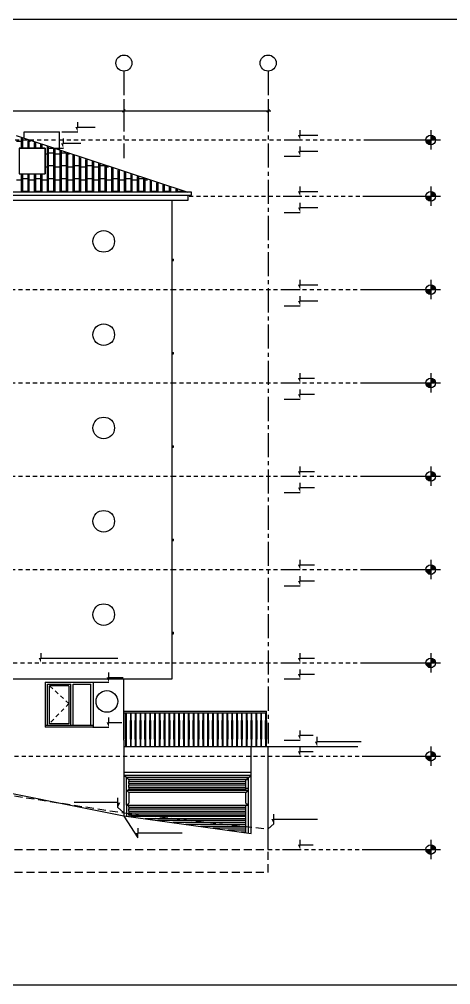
# Model space of a CAD drawing. Header units: metres. Extents: x -220 to 294, y -29 to 18.
# Drawn here: x 117.4 to 130.8, y -12 to 18 of the extents above; entities that cross this region are included whole.
import ezdxf

# ---------------------------------------------------------------- set-up
doc = ezdxf.new("R2010")
doc.units = ezdxf.units.M
doc.header["$MEASUREMENT"] = 0
for name, pattern in [('CENTER2', [1.125, 0.75, -0.125, 0.125, -0.125]), ('DASHED2', [0.375, 0.25, -0.125]), ('DASHED4', [0.1875, 0.125, -0.0625])]:
    doc.linetypes.add(name, pattern=pattern)
for name, color, linetype in [('Cember', 7, 'Continuous'), ('Cizgi', 7, 'Continuous'), ('Kesit_Kot', 7, 'Continuous'), ('Olculendirme', 7, 'Continuous'), ('Rota', 7, 'Continuous'), ('Standart', 7, 'Continuous'), ('Tarama', 7, 'Continuous'), ('Tarama_Boslugu', 7, 'Continuous')]:
    doc.layers.add(name, color=color, linetype=linetype)

msp = doc.modelspace()

# ---------------------------------------------------------------- hatches: boundary and pattern name
at = {"layer": 'Kesit_Kot', "linetype": 'Continuous', "lineweight": -3}
for points in [[(119.214, 14.5), (119.139, 14.65), (119.214, 14.65)], [(118.765, 14), (118.69, 14.15), (118.765, 14.15)], [(126.126, 14.25), (126.051, 14.4), (126.126, 14.4)], [(126.126, 13.75), (126.051, 13.9), (126.126, 13.9)], [(126.126, 12.5), (126.051, 12.65), (126.126, 12.65)], [(126.126, 12), (126.051, 12.15), (126.126, 12.15)], [(126.126, 9.6), (126.051, 9.75), (126.126, 9.75)], [(126.126, 9.1), (126.051, 9.25), (126.126, 9.25)], [(126.126, 6.7), (126.051, 6.85), (126.126, 6.85)], [(126.126, 6.2), (126.051, 6.35), (126.126, 6.35)], [(126.126, 3.8), (126.051, 3.95), (126.126, 3.95)], [(126.126, 3.3), (126.051, 3.45), (126.126, 3.45)], [(126.126, 0.9), (126.051, 1.05), (126.126, 1.05)], [(126.126, 0.4), (126.051, 0.55), (126.126, 0.55)], [(126.126, -2), (126.051, -1.85), (126.126, -1.85)], [(126.126, -2.5), (126.051, -2.35), (126.126, -2.35)], [(120.182, -2.6), (120.107, -2.45), (120.182, -2.45)], [(120.182, -4), (120.107, -3.85), (120.182, -3.85)], [(126.126, -4.4), (126.051, -4.25), (126.126, -4.25)], [(126.653, -4.6), (126.578, -4.45), (126.653, -4.45)], [(126.126, -4.9), (126.051, -4.75), (126.126, -4.75)], [(120.46, -6.491), (120.535, -6.341), (120.46, -6.341)], [(125.302, -7.005), (125.227, -6.855), (125.302, -6.855)], [(121.091, -7.441), (121.016, -7.291), (121.091, -7.291)], [(126.126, -7.8), (126.051, -7.65), (126.126, -7.65)]]:
    msp.add_hatch(color=216, dxfattribs=at).paths.add_polyline_path(points)
at = {"layer": 'Standart', "linetype": 'Continuous', "lineweight": -3}
msp.add_hatch(color=216, dxfattribs=at).paths.add_polyline_path([(118.074, -2), (117.999, -1.85), (118.074, -1.85)])
at = {"layer": 'Tarama', "linetype": 'Continuous', "lineweight": -3}
for points in [[(130.028, 14.25), (130.029, 14.233), (130.032, 14.217), (130.036, 14.2), (130.043, 14.185), (130.051, 14.17), (130.061, 14.156), (130.072, 14.144), (130.084, 14.133), (130.098, 14.123), (130.113, 14.115), (130.128, 14.108), (130.144, 14.104), (130.161, 14.101), (130.178, 14.1), (130.178, 14.25)], [(130.328, 14.25), (130.327, 14.267), (130.324, 14.283), (130.319, 14.3), (130.313, 14.315), (130.305, 14.33), (130.295, 14.344), (130.284, 14.356), (130.271, 14.367), (130.258, 14.377), (130.243, 14.385), (130.227, 14.392), (130.211, 14.396), (130.195, 14.399), (130.178, 14.4), (130.178, 14.25)], [(130.328, 12.5), (130.327, 12.517), (130.324, 12.533), (130.319, 12.55), (130.313, 12.565), (130.305, 12.58), (130.295, 12.594), (130.284, 12.606), (130.271, 12.617), (130.258, 12.627), (130.243, 12.635), (130.227, 12.642), (130.211, 12.646), (130.195, 12.649), (130.178, 12.65), (130.178, 12.5)], [(130.028, 12.5), (130.029, 12.483), (130.032, 12.467), (130.036, 12.45), (130.043, 12.435), (130.051, 12.42), (130.061, 12.406), (130.072, 12.394), (130.084, 12.383), (130.098, 12.373), (130.113, 12.365), (130.128, 12.358), (130.144, 12.354), (130.161, 12.351), (130.178, 12.35), (130.178, 12.5)], [(130.328, 9.6), (130.327, 9.617), (130.324, 9.633), (130.319, 9.65), (130.313, 9.665), (130.305, 9.68), (130.295, 9.694), (130.284, 9.706), (130.271, 9.717), (130.258, 9.727), (130.243, 9.735), (130.227, 9.742), (130.211, 9.746), (130.195, 9.749), (130.178, 9.75), (130.178, 9.6)], [(130.028, 9.6), (130.029, 9.583), (130.032, 9.567), (130.036, 9.55), (130.043, 9.535), (130.051, 9.52), (130.061, 9.506), (130.072, 9.494), (130.084, 9.483), (130.098, 9.473), (130.113, 9.465), (130.128, 9.458), (130.144, 9.454), (130.161, 9.451), (130.178, 9.45), (130.178, 9.6)], [(130.028, 6.7), (130.029, 6.683), (130.032, 6.667), (130.036, 6.65), (130.043, 6.635), (130.051, 6.62), (130.061, 6.606), (130.072, 6.594), (130.084, 6.583), (130.098, 6.573), (130.113, 6.565), (130.128, 6.558), (130.144, 6.554), (130.161, 6.551), (130.178, 6.55), (130.178, 6.7)], [(130.328, 6.7), (130.327, 6.717), (130.324, 6.733), (130.319, 6.75), (130.313, 6.765), (130.305, 6.78), (130.295, 6.794), (130.284, 6.806), (130.271, 6.817), (130.258, 6.827), (130.243, 6.835), (130.227, 6.842), (130.211, 6.846), (130.195, 6.849), (130.178, 6.85), (130.178, 6.7)], [(130.328, 3.8), (130.327, 3.817), (130.324, 3.833), (130.319, 3.85), (130.313, 3.865), (130.305, 3.88), (130.295, 3.894), (130.284, 3.906), (130.271, 3.917), (130.258, 3.927), (130.243, 3.935), (130.227, 3.942), (130.211, 3.946), (130.195, 3.949), (130.178, 3.95), (130.178, 3.8)], [(130.028, 3.8), (130.029, 3.783), (130.032, 3.767), (130.036, 3.75), (130.043, 3.735), (130.051, 3.72), (130.061, 3.706), (130.072, 3.694), (130.084, 3.683), (130.098, 3.673), (130.113, 3.665), (130.128, 3.658), (130.144, 3.654), (130.161, 3.651), (130.178, 3.65), (130.178, 3.8)], [(130.328, 0.9), (130.327, 0.917), (130.324, 0.933), (130.319, 0.95), (130.313, 0.965), (130.305, 0.98), (130.295, 0.994), (130.284, 1.006), (130.271, 1.017), (130.258, 1.027), (130.243, 1.035), (130.227, 1.042), (130.211, 1.046), (130.195, 1.049), (130.178, 1.05), (130.178, 0.9)], [(130.028, 0.9), (130.029, 0.883), (130.032, 0.867), (130.036, 0.85), (130.043, 0.835), (130.051, 0.82), (130.061, 0.806), (130.072, 0.794), (130.084, 0.783), (130.098, 0.773), (130.113, 0.765), (130.128, 0.758), (130.144, 0.754), (130.161, 0.751), (130.178, 0.75), (130.178, 0.9)], [(130.028, -2), (130.029, -2.017), (130.032, -2.033), (130.036, -2.05), (130.043, -2.065), (130.051, -2.08), (130.061, -2.094), (130.072, -2.106), (130.084, -2.117), (130.098, -2.127), (130.113, -2.135), (130.128, -2.142), (130.144, -2.146), (130.161, -2.149), (130.178, -2.15), (130.178, -2)], [(130.328, -2), (130.327, -1.983), (130.324, -1.967), (130.319, -1.95), (130.313, -1.935), (130.305, -1.92), (130.295, -1.906), (130.284, -1.894), (130.271, -1.883), (130.258, -1.873), (130.243, -1.865), (130.227, -1.858), (130.211, -1.854), (130.195, -1.851), (130.178, -1.85), (130.178, -2)], [(130.328, -4.9), (130.327, -4.883), (130.324, -4.867), (130.319, -4.85), (130.313, -4.835), (130.305, -4.82), (130.295, -4.806), (130.284, -4.794), (130.271, -4.783), (130.258, -4.773), (130.243, -4.765), (130.227, -4.758), (130.211, -4.754), (130.195, -4.751), (130.178, -4.75), (130.178, -4.9)], [(130.028, -4.9), (130.029, -4.917), (130.032, -4.933), (130.036, -4.95), (130.043, -4.965), (130.051, -4.98), (130.061, -4.994), (130.072, -5.006), (130.084, -5.017), (130.098, -5.027), (130.113, -5.035), (130.128, -5.042), (130.144, -5.046), (130.161, -5.049), (130.178, -5.05), (130.178, -4.9)], [(130.028, -7.8), (130.029, -7.817), (130.032, -7.833), (130.036, -7.85), (130.043, -7.865), (130.051, -7.88), (130.061, -7.894), (130.072, -7.906), (130.084, -7.917), (130.098, -7.927), (130.113, -7.935), (130.128, -7.942), (130.144, -7.946), (130.161, -7.949), (130.178, -7.95), (130.178, -7.8)], [(130.328, -7.8), (130.327, -7.783), (130.324, -7.767), (130.319, -7.75), (130.313, -7.735), (130.305, -7.72), (130.295, -7.706), (130.284, -7.694), (130.271, -7.683), (130.258, -7.673), (130.243, -7.665), (130.227, -7.658), (130.211, -7.654), (130.195, -7.651), (130.178, -7.65), (130.178, -7.8)]]:
    msp.add_hatch(color=216, dxfattribs=at).paths.add_polyline_path(points)

# ---------------------------------------------------------------- linework, layer by layer
at = {"layer": 'Cember', "color": 237, "linetype": 'Continuous', "lineweight": -3}
for centre in [(120.017, 11.1), (120.017, 8.2), (120.017, 5.3), (120.017, 2.4), (120.017, -0.5), (120.116, -3.198)]:
    msp.add_circle(centre, 0.337, dxfattribs=at)
at = {"layer": 'Cizgi', "color": 18, "linetype": 'Continuous', "lineweight": -3}
for points in [[(51.917, 18), (172.317, 18)], [(105.546, -3.73), (120.645, -6.75)], [(124.595, -7.302), (124.595, -4.6)], [(124.595, -4.6), (127.917, -4.6)], [(120.645, -6.75), (124.595, -7.302)], [(51.917, -12), (163.317, -12)]]:
    msp.add_lwpolyline(points, dxfattribs=at)
at = {"layer": 'Cizgi', "color": 118, "linetype": 'Continuous', "lineweight": -3}
for points in [[(117.545, 14.5), (118.645, 14.5)], [(117.545, 14.308), (117.545, 14.5)], [(118.645, 13.945), (118.645, 14.5)], [(117.396, 14), (118.196, 14)], [(117.396, 14), (117.396, 13.2)], [(118.196, 14), (118.196, 13.2)], [(117.396, 13.2), (118.196, 13.2)], [(118.196, -2.6), (119.696, -2.6)], [(118.196, -2.6), (118.196, -4)], [(118.271, -2.66), (118.996, -2.66)], [(118.271, -3.95), (118.271, -2.66)], [(118.996, -3.95), (118.996, -2.66)], [(119.071, -2.66), (119.621, -2.66)], [(119.071, -3.95), (119.071, -2.66)], [(119.621, -3.95), (119.621, -2.66)], [(119.696, -4), (119.696, -2.6)], [(118.334, -3.89), (118.334, -2.71)], [(118.934, -2.71), (118.334, -2.71)], [(118.934, -2.71), (118.934, -3.89)], [(118.934, -3.89), (118.334, -3.89)], [(119.696, -3.95), (118.196, -3.95)], [(119.696, -4), (118.196, -4)], [(125.126, -4.9), (125.126, -4.6)], [(125.125, -7.8), (125.125, -4.9)]]:
    msp.add_lwpolyline(points, dxfattribs=at)
at = {"layer": 'Cizgi', "color": 73, "linetype": 'DASHED4', "lineweight": -3}
for points in [[(108.496, 14.25), (118.645, 14.25)], [(118.645, 14.25), (128.126, 14.25)], [(122.673, 12.5), (128.126, 12.5)], [(104.996, 9.6), (122.145, 9.6)], [(122.145, 9.6), (128.126, 9.6)], [(104.996, 6.7), (122.145, 6.7)], [(122.145, 6.7), (128.126, 6.7)], [(104.996, 3.8), (122.145, 3.8)], [(122.145, 3.8), (128.126, 3.8)], [(104.996, 0.9), (122.145, 0.9)], [(122.145, 0.9), (128.126, 0.9)], [(102.582, -2), (122.145, -2)], [(122.145, -2), (128.126, -2)], [(105.545, -4.9), (125.126, -4.9)], [(125.126, -4.9), (128.126, -4.9)], [(125.126, -7.8), (128.126, -7.8)]]:
    msp.add_lwpolyline(points, dxfattribs=at)
at = {"layer": 'Cizgi', "color": 98, "linetype": 'Continuous', "lineweight": -3}
for points in [[(117.295, 14.39), (117.545, 14.308)], [(117.545, 14.308), (118.645, 13.945)], [(118.645, 13.945), (122.63, 12.63)], [(115.996, 12.38), (122.145, 12.38)], [(122.145, 12.38), (122.645, 12.38)], [(122.645, 12.38), (122.645, 12.48)], [(122.145, 10.55), (122.182, 10.55)], [(122.182, 10.5), (122.182, 10.55)], [(122.145, 10.5), (122.182, 10.5)], [(122.145, 7.65), (122.182, 7.65)], [(122.145, 7.6), (122.182, 7.6)], [(122.182, 7.6), (122.182, 7.65)], [(122.145, 4.75), (122.182, 4.75)], [(122.145, 4.7), (122.182, 4.7)], [(122.182, 4.7), (122.182, 4.75)], [(122.145, 1.85), (122.182, 1.85)], [(122.145, 1.8), (122.182, 1.8)], [(122.182, 1.8), (122.182, 1.85)], [(122.145, -1.05), (122.182, -1.05)], [(122.145, -1.1), (122.182, -1.1)], [(122.182, -1.1), (122.182, -1.05)], [(120.724, -5.564), (120.645, -5.5)], [(124.595, -5.5), (120.645, -5.5)], [(120.724, -5.564), (120.803, -5.628)], [(124.516, -5.564), (120.724, -5.564)], [(120.724, -5.96), (120.724, -5.564)], [(124.437, -5.628), (120.803, -5.628)], [(120.803, -5.628), (120.803, -5.683)], [(120.803, -5.748), (120.803, -5.683)], [(124.437, -5.683), (120.803, -5.683)], [(124.437, -5.628), (124.516, -5.564)], [(124.437, -5.628), (124.516, -5.628)], [(124.437, -5.683), (124.437, -5.628)], [(124.437, -5.748), (124.437, -5.683)], [(124.516, -5.564), (124.595, -5.5)], [(124.516, -5.628), (124.516, -5.564)], [(124.516, -5.895), (124.516, -5.628)], [(124.595, -7.302), (124.595, -5.5)], [(120.724, -5.96), (120.803, -6.024)], [(120.724, -5.96), (120.803, -5.96)], [(120.724, -6.42), (120.724, -5.96)], [(124.437, -5.748), (120.803, -5.748)], [(120.803, -5.748), (120.803, -5.803)], [(120.803, -5.867), (120.803, -5.803)], [(124.437, -5.803), (120.803, -5.803)], [(124.437, -5.867), (120.803, -5.867)], [(120.803, -5.867), (120.803, -5.923)], [(120.803, -5.96), (120.803, -5.923)], [(124.437, -5.923), (120.803, -5.923)], [(120.803, -5.96), (124.437, -5.96)], [(124.437, -5.803), (124.437, -5.748)], [(124.437, -5.867), (124.437, -5.803)], [(124.437, -5.895), (124.437, -5.867)], [(124.437, -5.895), (124.516, -5.895)], [(124.437, -5.923), (124.437, -5.895)], [(124.437, -5.96), (124.437, -5.923)], [(124.437, -5.96), (124.516, -5.96)], [(124.437, -6.024), (124.516, -5.96)], [(124.516, -5.96), (124.516, -5.895)], [(124.516, -6.42), (124.516, -5.96)], [(124.437, -6.024), (120.803, -6.024)], [(120.803, -6.024), (120.803, -6.355)], [(124.437, -6.355), (124.437, -6.024)], [(120.724, -6.42), (120.803, -6.355)], [(120.724, -6.42), (120.803, -6.42)], [(120.724, -6.42), (120.724, -6.761)], [(120.803, -6.484), (120.803, -6.42)], [(120.803, -6.42), (124.437, -6.42)], [(120.803, -6.484), (124.437, -6.484)], [(120.803, -6.484), (120.803, -6.539)], [(120.803, -6.604), (120.803, -6.539)], [(120.803, -6.539), (124.437, -6.539)], [(124.437, -6.355), (124.516, -6.42)], [(124.437, -6.484), (124.437, -6.42)], [(124.437, -6.42), (124.516, -6.42)], [(124.437, -6.539), (124.437, -6.484)], [(124.437, -6.604), (124.437, -6.539)], [(124.516, -7.298), (124.516, -6.42)], [(120.803, -6.604), (124.437, -6.604)], [(120.803, -6.604), (120.803, -6.659)], [(120.803, -6.723), (120.803, -6.659)], [(120.803, -6.659), (124.437, -6.659)], [(120.803, -6.723), (124.437, -6.723)], [(120.803, -6.723), (120.803, -6.772)], [(124.437, -6.778), (120.848, -6.778)], [(124.437, -6.843), (121.309, -6.843)], [(124.437, -6.898), (121.704, -6.898)], [(124.437, -6.659), (124.437, -6.604)], [(124.437, -6.723), (124.437, -6.659)], [(124.437, -6.778), (124.437, -6.723)], [(124.437, -6.843), (124.437, -6.778)], [(124.437, -6.898), (124.437, -6.843)], [(124.437, -6.962), (124.437, -6.898)], [(124.437, -6.962), (122.166, -6.962)], [(124.437, -7.018), (122.561, -7.018)], [(124.437, -7.082), (123.022, -7.082)], [(124.437, -7.137), (123.418, -7.137)], [(124.437, -7.018), (124.437, -6.962)], [(124.437, -7.082), (124.437, -7.018)], [(124.437, -7.137), (124.437, -7.082)], [(124.437, -7.202), (124.437, -7.137)], [(124.437, -7.202), (123.879, -7.202)], [(124.437, -7.257), (124.274, -7.257)], [(124.437, -7.257), (124.437, -7.202)], [(124.437, -7.294), (124.437, -7.257)]]:
    msp.add_lwpolyline(points, dxfattribs=at)
at = {"layer": 'Cizgi', "color": 158, "linetype": 'Continuous', "lineweight": -3}
for points in [[(104.496, 12.53), (122.645, 12.53)], [(104.996, 12.38), (122.645, 12.38)], [(122.645, 12.38), (122.645, 12.53)]]:
    msp.add_lwpolyline(points, dxfattribs=at)
at = {"layer": 'Cizgi', "color": 108, "linetype": 'Continuous', "lineweight": -3}
for points in [[(122.145, -2.5), (122.145, 12.38)], [(116.096, -2.5), (120.645, -2.5)], [(120.645, -2.5), (122.145, -2.5)]]:
    msp.add_lwpolyline(points, dxfattribs=at)
at = {"layer": 'Cizgi', "color": 7, "linetype": 'Continuous', "lineweight": -3}
for points in [[(120.645, -4.4), (120.645, -2.5)], [(120.645, -4.4), (120.645, -6.75)]]:
    msp.add_lwpolyline(points, dxfattribs=at)
at = {"layer": 'Cizgi', "color": 28, "linetype": 'DASHED4', "lineweight": -3}
for points in [[(118.934, -3.261), (118.334, -2.71)], [(118.934, -3.261), (118.334, -3.885)]]:
    msp.add_lwpolyline(points, dxfattribs=at)
at = {"layer": 'Cizgi', "color": 178, "linetype": 'Continuous', "lineweight": -3}
for points in [[(120.645, -3.502), (125.074, -3.502)], [(120.645, -3.552), (125.074, -3.552)], [(120.696, -3.785), (120.696, -3.552)], [(120.724, -3.785), (120.724, -3.552)], [(120.846, -3.552), (120.846, -3.785)], [(120.874, -3.785), (120.874, -3.552)], [(120.996, -3.552), (120.996, -3.785)], [(121.024, -3.785), (121.024, -3.552)], [(121.146, -3.552), (121.146, -3.785)], [(121.174, -3.785), (121.174, -3.552)], [(121.296, -3.552), (121.296, -3.785)], [(121.324, -3.785), (121.324, -3.552)], [(121.446, -3.552), (121.446, -3.785)], [(121.474, -3.785), (121.474, -3.552)], [(121.596, -3.552), (121.596, -3.785)], [(121.624, -3.785), (121.624, -3.552)], [(121.746, -3.552), (121.746, -3.785)], [(121.774, -3.785), (121.774, -3.552)], [(121.896, -3.552), (121.896, -3.785)], [(121.924, -3.785), (121.924, -3.552)], [(122.046, -3.552), (122.046, -3.785)], [(122.074, -3.785), (122.074, -3.552)], [(122.196, -3.552), (122.196, -3.785)], [(122.224, -3.785), (122.224, -3.552)], [(122.346, -3.552), (122.346, -3.785)], [(122.374, -3.785), (122.374, -3.552)], [(122.496, -3.552), (122.496, -3.785)], [(122.524, -3.785), (122.524, -3.552)], [(122.646, -3.552), (122.646, -3.785)], [(122.674, -3.785), (122.674, -3.552)], [(122.796, -3.552), (122.796, -3.785)], [(122.824, -3.785), (122.824, -3.552)], [(122.946, -3.552), (122.946, -3.785)], [(122.974, -3.785), (122.974, -3.552)], [(123.096, -3.552), (123.096, -3.785)], [(123.124, -3.785), (123.124, -3.552)], [(123.246, -3.552), (123.246, -3.785)], [(123.274, -3.785), (123.274, -3.552)], [(123.396, -3.552), (123.396, -3.785)], [(123.424, -3.785), (123.424, -3.552)], [(123.546, -3.552), (123.546, -3.785)], [(123.574, -3.785), (123.574, -3.552)], [(123.696, -3.552), (123.696, -3.785)], [(123.724, -3.785), (123.724, -3.552)], [(123.846, -3.552), (123.846, -3.785)], [(123.874, -3.785), (123.874, -3.552)], [(123.996, -3.552), (123.996, -3.785)], [(124.024, -3.785), (124.024, -3.552)], [(124.146, -3.552), (124.146, -3.785)], [(124.174, -3.785), (124.174, -3.552)], [(124.296, -3.552), (124.296, -3.785)], [(124.324, -3.785), (124.324, -3.552)], [(124.446, -3.552), (124.446, -3.785)], [(124.474, -3.785), (124.474, -3.552)], [(124.596, -3.552), (124.596, -3.785)], [(124.624, -3.785), (124.624, -3.552)], [(124.746, -3.552), (124.746, -3.785)], [(124.774, -3.785), (124.774, -3.552)], [(124.896, -3.552), (124.896, -3.785)], [(124.924, -3.785), (124.924, -3.552)], [(125.046, -3.552), (125.046, -3.785)], [(125.074, -3.785), (125.074, -3.502)], [(120.689, -3.785), (120.689, -4.367)], [(120.689, -3.785), (120.696, -3.785)], [(120.696, -3.785), (120.724, -3.785)], [(120.724, -3.785), (120.731, -3.785)], [(120.731, -4.367), (120.731, -3.785)], [(120.839, -3.785), (120.839, -4.367)], [(120.839, -3.785), (120.846, -3.785)], [(120.846, -3.785), (120.874, -3.785)], [(120.874, -3.785), (120.881, -3.785)], [(120.881, -4.367), (120.881, -3.785)], [(120.989, -3.785), (120.989, -4.367)], [(120.989, -3.785), (120.996, -3.785)], [(120.996, -3.785), (121.024, -3.785)], [(121.024, -3.785), (121.031, -3.785)], [(121.031, -4.367), (121.031, -3.785)], [(121.139, -3.785), (121.139, -4.367)], [(121.139, -3.785), (121.146, -3.785)], [(121.146, -3.785), (121.174, -3.785)], [(121.174, -3.785), (121.181, -3.785)], [(121.181, -4.367), (121.181, -3.785)], [(121.289, -3.785), (121.289, -4.367)], [(121.289, -3.785), (121.296, -3.785)], [(121.296, -3.785), (121.324, -3.785)], [(121.324, -3.785), (121.331, -3.785)], [(121.331, -4.367), (121.331, -3.785)], [(121.439, -3.785), (121.439, -4.367)], [(121.439, -3.785), (121.446, -3.785)], [(121.446, -3.785), (121.474, -3.785)], [(121.474, -3.785), (121.481, -3.785)], [(121.481, -4.367), (121.481, -3.785)], [(121.589, -3.785), (121.589, -4.367)], [(121.589, -3.785), (121.596, -3.785)], [(121.596, -3.785), (121.624, -3.785)], [(121.624, -3.785), (121.631, -3.785)], [(121.631, -4.367), (121.631, -3.785)], [(121.739, -3.785), (121.739, -4.367)], [(121.739, -3.785), (121.746, -3.785)], [(121.746, -3.785), (121.774, -3.785)], [(121.774, -3.785), (121.781, -3.785)], [(121.781, -4.367), (121.781, -3.785)], [(121.889, -3.785), (121.889, -4.367)], [(121.889, -3.785), (121.896, -3.785)], [(121.896, -3.785), (121.924, -3.785)], [(121.924, -3.785), (121.931, -3.785)], [(121.931, -4.367), (121.931, -3.785)], [(122.039, -3.785), (122.039, -4.367)], [(122.039, -3.785), (122.046, -3.785)], [(122.046, -3.785), (122.074, -3.785)], [(122.074, -3.785), (122.081, -3.785)], [(122.081, -4.367), (122.081, -3.785)], [(122.189, -3.785), (122.189, -4.367)], [(122.189, -3.785), (122.196, -3.785)], [(122.196, -3.785), (122.224, -3.785)], [(122.224, -3.785), (122.231, -3.785)], [(122.231, -4.367), (122.231, -3.785)], [(122.339, -3.785), (122.339, -4.367)], [(122.339, -3.785), (122.346, -3.785)], [(122.346, -3.785), (122.374, -3.785)], [(122.374, -3.785), (122.381, -3.785)], [(122.381, -4.367), (122.381, -3.785)], [(122.489, -3.785), (122.489, -4.367)], [(122.489, -3.785), (122.496, -3.785)], [(122.496, -3.785), (122.524, -3.785)], [(122.524, -3.785), (122.531, -3.785)], [(122.531, -4.367), (122.531, -3.785)], [(122.639, -3.785), (122.639, -4.367)], [(122.639, -3.785), (122.646, -3.785)], [(122.646, -3.785), (122.674, -3.785)], [(122.674, -3.785), (122.681, -3.785)], [(122.681, -4.367), (122.681, -3.785)], [(122.789, -3.785), (122.789, -4.367)], [(122.789, -3.785), (122.796, -3.785)], [(122.796, -3.785), (122.824, -3.785)], [(122.824, -3.785), (122.831, -3.785)], [(122.831, -4.367), (122.831, -3.785)], [(122.939, -3.785), (122.939, -4.367)], [(122.939, -3.785), (122.946, -3.785)], [(122.946, -3.785), (122.974, -3.785)], [(122.974, -3.785), (122.981, -3.785)], [(122.981, -4.367), (122.981, -3.785)], [(123.089, -3.785), (123.089, -4.367)], [(123.089, -3.785), (123.096, -3.785)], [(123.096, -3.785), (123.124, -3.785)], [(123.124, -3.785), (123.131, -3.785)], [(123.131, -4.367), (123.131, -3.785)], [(123.239, -3.785), (123.239, -4.367)], [(123.239, -3.785), (123.246, -3.785)], [(123.246, -3.785), (123.274, -3.785)], [(123.274, -3.785), (123.281, -3.785)], [(123.281, -4.367), (123.281, -3.785)], [(123.389, -3.785), (123.389, -4.367)], [(123.389, -3.785), (123.396, -3.785)], [(123.396, -3.785), (123.424, -3.785)], [(123.424, -3.785), (123.431, -3.785)], [(123.431, -4.367), (123.431, -3.785)], [(123.539, -3.785), (123.539, -4.367)], [(123.539, -3.785), (123.546, -3.785)], [(123.546, -3.785), (123.574, -3.785)], [(123.574, -3.785), (123.581, -3.785)], [(123.581, -4.367), (123.581, -3.785)], [(123.689, -3.785), (123.689, -4.367)], [(123.689, -3.785), (123.696, -3.785)], [(123.696, -3.785), (123.724, -3.785)], [(123.724, -3.785), (123.731, -3.785)], [(123.731, -4.367), (123.731, -3.785)], [(123.839, -3.785), (123.839, -4.367)], [(123.839, -3.785), (123.846, -3.785)], [(123.846, -3.785), (123.874, -3.785)], [(123.874, -3.785), (123.881, -3.785)], [(123.881, -4.367), (123.881, -3.785)], [(123.989, -3.785), (123.989, -4.367)], [(123.989, -3.785), (123.996, -3.785)], [(123.996, -3.785), (124.024, -3.785)], [(124.024, -3.785), (124.031, -3.785)], [(124.031, -4.367), (124.031, -3.785)], [(124.139, -3.785), (124.139, -4.367)], [(124.139, -3.785), (124.146, -3.785)], [(124.146, -3.785), (124.174, -3.785)], [(124.174, -3.785), (124.181, -3.785)], [(124.181, -4.367), (124.181, -3.785)], [(124.289, -3.785), (124.289, -4.367)], [(124.289, -3.785), (124.296, -3.785)], [(124.296, -3.785), (124.324, -3.785)], [(124.324, -3.785), (124.331, -3.785)], [(124.331, -4.367), (124.331, -3.785)], [(124.439, -3.785), (124.439, -4.367)], [(124.439, -3.785), (124.446, -3.785)], [(124.446, -3.785), (124.474, -3.785)], [(124.474, -3.785), (124.481, -3.785)], [(124.481, -4.367), (124.481, -3.785)], [(124.589, -3.785), (124.589, -4.367)], [(124.589, -3.785), (124.596, -3.785)], [(124.596, -3.785), (124.624, -3.785)], [(124.624, -3.785), (124.631, -3.785)], [(124.631, -4.367), (124.631, -3.785)], [(124.739, -3.785), (124.739, -4.367)], [(124.739, -3.785), (124.746, -3.785)], [(124.746, -3.785), (124.774, -3.785)], [(124.774, -3.785), (124.781, -3.785)], [(124.781, -4.367), (124.781, -3.785)], [(124.889, -3.785), (124.889, -4.367)], [(124.889, -3.785), (124.896, -3.785)], [(124.896, -3.785), (124.924, -3.785)], [(124.924, -3.785), (124.931, -3.785)], [(124.931, -4.367), (124.931, -3.785)], [(125.039, -3.785), (125.039, -4.367)], [(125.039, -3.785), (125.046, -3.785)], [(125.046, -3.785), (125.074, -3.785)], [(125.074, -3.785), (125.081, -3.785)], [(125.081, -4.367), (125.081, -3.785)], [(120.689, -4.367), (120.696, -4.367)], [(120.696, -4.367), (120.696, -4.6)], [(120.696, -4.367), (120.724, -4.367)], [(120.724, -4.6), (120.724, -4.367)], [(120.724, -4.367), (120.731, -4.367)], [(120.839, -4.367), (120.846, -4.367)], [(120.846, -4.367), (120.846, -4.6)], [(120.846, -4.367), (120.874, -4.367)], [(120.874, -4.6), (120.874, -4.367)], [(120.874, -4.367), (120.881, -4.367)], [(120.989, -4.367), (120.996, -4.367)], [(120.996, -4.367), (120.996, -4.6)], [(120.996, -4.367), (121.024, -4.367)], [(121.024, -4.6), (121.024, -4.367)], [(121.024, -4.367), (121.031, -4.367)], [(121.139, -4.367), (121.146, -4.367)], [(121.146, -4.367), (121.146, -4.6)], [(121.146, -4.367), (121.174, -4.367)], [(121.174, -4.6), (121.174, -4.367)], [(121.174, -4.367), (121.181, -4.367)], [(121.289, -4.367), (121.296, -4.367)], [(121.296, -4.367), (121.296, -4.6)], [(121.296, -4.367), (121.324, -4.367)], [(121.324, -4.6), (121.324, -4.367)], [(121.324, -4.367), (121.331, -4.367)], [(121.439, -4.367), (121.446, -4.367)], [(121.446, -4.367), (121.446, -4.6)], [(121.446, -4.367), (121.474, -4.367)], [(121.474, -4.6), (121.474, -4.367)], [(121.474, -4.367), (121.481, -4.367)], [(121.589, -4.367), (121.596, -4.367)], [(121.596, -4.367), (121.596, -4.6)], [(121.596, -4.367), (121.624, -4.367)], [(121.624, -4.6), (121.624, -4.367)], [(121.624, -4.367), (121.631, -4.367)], [(121.739, -4.367), (121.746, -4.367)], [(121.746, -4.367), (121.746, -4.6)], [(121.746, -4.367), (121.774, -4.367)], [(121.774, -4.6), (121.774, -4.367)], [(121.774, -4.367), (121.781, -4.367)], [(121.889, -4.367), (121.896, -4.367)], [(121.896, -4.367), (121.896, -4.6)], [(121.896, -4.367), (121.924, -4.367)], [(121.924, -4.6), (121.924, -4.367)], [(121.924, -4.367), (121.931, -4.367)], [(122.039, -4.367), (122.046, -4.367)], [(122.046, -4.367), (122.046, -4.6)], [(122.046, -4.367), (122.074, -4.367)], [(122.074, -4.6), (122.074, -4.367)], [(122.074, -4.367), (122.081, -4.367)], [(122.189, -4.367), (122.196, -4.367)], [(122.196, -4.367), (122.196, -4.6)], [(122.196, -4.367), (122.224, -4.367)], [(122.224, -4.6), (122.224, -4.367)], [(122.224, -4.367), (122.231, -4.367)], [(122.339, -4.367), (122.346, -4.367)], [(122.346, -4.367), (122.346, -4.6)], [(122.346, -4.367), (122.374, -4.367)], [(122.374, -4.6), (122.374, -4.367)], [(122.374, -4.367), (122.381, -4.367)], [(122.489, -4.367), (122.496, -4.367)], [(122.496, -4.367), (122.496, -4.6)], [(122.496, -4.367), (122.524, -4.367)], [(122.524, -4.6), (122.524, -4.367)], [(122.524, -4.367), (122.531, -4.367)], [(122.639, -4.367), (122.646, -4.367)], [(122.646, -4.367), (122.646, -4.6)], [(122.646, -4.367), (122.674, -4.367)], [(122.674, -4.6), (122.674, -4.367)], [(122.674, -4.367), (122.681, -4.367)], [(122.789, -4.367), (122.796, -4.367)], [(122.796, -4.367), (122.796, -4.6)], [(122.796, -4.367), (122.824, -4.367)], [(122.824, -4.6), (122.824, -4.367)], [(122.824, -4.367), (122.831, -4.367)], [(122.939, -4.367), (122.946, -4.367)], [(122.946, -4.367), (122.946, -4.6)], [(122.946, -4.367), (122.974, -4.367)], [(122.974, -4.6), (122.974, -4.367)], [(122.974, -4.367), (122.981, -4.367)], [(123.089, -4.367), (123.096, -4.367)], [(123.096, -4.367), (123.096, -4.6)], [(123.096, -4.367), (123.124, -4.367)], [(123.124, -4.6), (123.124, -4.367)], [(123.124, -4.367), (123.131, -4.367)], [(123.239, -4.367), (123.246, -4.367)], [(123.246, -4.367), (123.246, -4.6)], [(123.246, -4.367), (123.274, -4.367)], [(123.274, -4.6), (123.274, -4.367)], [(123.274, -4.367), (123.281, -4.367)], [(123.389, -4.367), (123.396, -4.367)], [(123.396, -4.367), (123.396, -4.6)], [(123.396, -4.367), (123.424, -4.367)], [(123.424, -4.6), (123.424, -4.367)], [(123.424, -4.367), (123.431, -4.367)], [(123.539, -4.367), (123.546, -4.367)], [(123.546, -4.367), (123.546, -4.6)], [(123.546, -4.367), (123.574, -4.367)], [(123.574, -4.6), (123.574, -4.367)], [(123.574, -4.367), (123.581, -4.367)], [(123.689, -4.367), (123.696, -4.367)], [(123.696, -4.367), (123.696, -4.6)], [(123.696, -4.367), (123.724, -4.367)], [(123.724, -4.6), (123.724, -4.367)], [(123.724, -4.367), (123.731, -4.367)], [(123.839, -4.367), (123.846, -4.367)], [(123.846, -4.367), (123.846, -4.6)], [(123.846, -4.367), (123.874, -4.367)], [(123.874, -4.6), (123.874, -4.367)], [(123.874, -4.367), (123.881, -4.367)], [(123.989, -4.367), (123.996, -4.367)], [(123.996, -4.367), (123.996, -4.6)], [(123.996, -4.367), (124.024, -4.367)], [(124.024, -4.6), (124.024, -4.367)], [(124.024, -4.367), (124.031, -4.367)], [(124.139, -4.367), (124.146, -4.367)], [(124.146, -4.367), (124.146, -4.6)], [(124.146, -4.367), (124.174, -4.367)], [(124.174, -4.6), (124.174, -4.367)], [(124.174, -4.367), (124.181, -4.367)], [(124.289, -4.367), (124.296, -4.367)], [(124.296, -4.367), (124.296, -4.6)], [(124.296, -4.367), (124.324, -4.367)], [(124.324, -4.6), (124.324, -4.367)], [(124.324, -4.367), (124.331, -4.367)], [(124.439, -4.367), (124.446, -4.367)], [(124.446, -4.367), (124.446, -4.6)], [(124.446, -4.367), (124.474, -4.367)], [(124.474, -4.6), (124.474, -4.367)], [(124.474, -4.367), (124.481, -4.367)], [(124.589, -4.367), (124.596, -4.367)], [(124.596, -4.367), (124.596, -4.6)], [(124.596, -4.367), (124.624, -4.367)], [(124.624, -4.6), (124.624, -4.367)], [(124.624, -4.367), (124.631, -4.367)], [(124.739, -4.367), (124.746, -4.367)], [(124.746, -4.367), (124.746, -4.6)], [(124.746, -4.367), (124.774, -4.367)], [(124.774, -4.6), (124.774, -4.367)], [(124.774, -4.367), (124.781, -4.367)], [(124.889, -4.367), (124.896, -4.367)], [(124.896, -4.367), (124.896, -4.6)], [(124.896, -4.367), (124.924, -4.367)], [(124.924, -4.6), (124.924, -4.367)], [(124.924, -4.367), (124.931, -4.367)], [(125.039, -4.367), (125.046, -4.367)], [(125.046, -4.367), (125.046, -4.6)], [(125.046, -4.367), (125.074, -4.367)], [(125.074, -4.6), (125.074, -4.367)], [(125.074, -4.367), (125.081, -4.367)], [(120.645, -4.6), (124.595, -4.6)], [(120.645, -5.4), (124.595, -5.4)]]:
    msp.add_lwpolyline(points, dxfattribs=at)
at = {"layer": 'Cizgi', "color": 216, "linetype": 'Continuous', "lineweight": -3}
msp.add_lwpolyline([(121.091, -7.441), (120.651, -6.764)], dxfattribs=at)
at = {"layer": 'Cizgi', "color": 118, "linetype": 'DASHED2', "lineweight": -3}
for points in [[(125.125, -8.5), (125.125, -7.8)], [(105.996, -7.8), (125.126, -7.8)], [(105.996, -8.5), (125.125, -8.5)]]:
    msp.add_lwpolyline(points, dxfattribs=at)
at = {"layer": 'Kesit_Kot', "color": 216, "linetype": 'Continuous', "lineweight": -3}
for points in [[(119.214, 14.65), (119.214, 14.8)], [(118.714, 14.5), (119.214, 14.5)], [(119.214, 14.65), (119.753, 14.65)], [(126.126, 14.4), (126.126, 14.55)], [(118.765, 14.15), (118.765, 14.3)], [(118.765, 14.15), (119.304, 14.15)], [(125.626, 14.25), (126.126, 14.25)], [(126.126, 14.4), (126.665, 14.4)], [(118.265, 14), (118.765, 14)], [(126.126, 13.9), (126.126, 14.05)], [(126.126, 13.9), (126.665, 13.9)], [(125.626, 13.75), (126.126, 13.75)], [(126.126, 12.65), (126.126, 12.8)], [(126.126, 12.65), (126.665, 12.65)], [(125.626, 12.5), (126.126, 12.5)], [(126.126, 12.15), (126.126, 12.3)], [(126.126, 12.15), (126.665, 12.15)], [(125.626, 12), (126.126, 12)], [(126.126, 9.75), (126.126, 9.9)], [(126.126, 9.75), (126.665, 9.75)], [(125.626, 9.6), (126.126, 9.6)], [(126.126, 9.25), (126.126, 9.4)], [(125.626, 9.1), (126.126, 9.1)], [(126.126, 9.25), (126.665, 9.25)], [(126.126, 6.85), (126.126, 7)], [(125.626, 6.7), (126.126, 6.7)], [(126.126, 6.85), (126.568, 6.85)], [(126.126, 6.35), (126.126, 6.5)], [(126.126, 6.35), (126.568, 6.35)], [(125.626, 6.2), (126.126, 6.2)], [(126.126, 3.95), (126.126, 4.1)], [(126.126, 3.95), (126.568, 3.95)], [(125.626, 3.8), (126.126, 3.8)], [(126.126, 3.45), (126.126, 3.6)], [(126.126, 3.45), (126.568, 3.45)], [(125.626, 3.3), (126.126, 3.3)], [(126.126, 1.05), (126.126, 1.2)], [(126.126, 1.05), (126.568, 1.05)], [(125.626, 0.9), (126.126, 0.9)], [(126.126, 0.55), (126.126, 0.7)], [(125.626, 0.4), (126.126, 0.4)], [(126.126, 0.55), (126.568, 0.55)], [(126.126, -1.85), (126.126, -1.7)], [(125.626, -2), (126.126, -2)], [(126.126, -1.85), (126.568, -1.85)], [(120.182, -2.45), (120.182, -2.3)], [(126.126, -2.35), (126.126, -2.2)], [(126.126, -2.35), (126.568, -2.35)], [(119.682, -2.6), (120.182, -2.6)], [(120.182, -2.45), (120.624, -2.45)], [(125.626, -2.5), (126.126, -2.5)], [(120.182, -3.85), (120.182, -3.7)], [(120.182, -3.85), (120.58, -3.85)], [(119.682, -4), (120.182, -4)], [(126.126, -4.25), (126.126, -4.1)], [(125.626, -4.4), (126.126, -4.4)], [(126.126, -4.25), (126.524, -4.25)], [(126.653, -4.45), (126.653, -4.3)], [(128.016, -4.45), (126.653, -4.45)], [(126.126, -4.75), (126.126, -4.6)], [(126.126, -4.75), (126.524, -4.75)], [(125.626, -4.9), (126.126, -4.9)], [(120.46, -6.341), (120.46, -6.191)], [(120.46, -6.341), (119.098, -6.341)], [(120.46, -6.491), (120.46, -6.341)], [(120.46, -6.491), (120.637, -6.646)], [(125.302, -6.855), (125.302, -6.705)], [(125.302, -6.855), (126.664, -6.855)], [(125.302, -7.005), (125.302, -6.855)], [(121.091, -7.291), (121.091, -7.141)], [(125.302, -7.005), (125.125, -7.16)], [(122.453, -7.291), (121.091, -7.291)], [(126.126, -7.65), (126.126, -7.5)], [(125.626, -7.8), (126.126, -7.8)], [(126.126, -7.65), (126.524, -7.65)]]:
    msp.add_lwpolyline(points, dxfattribs=at)
at = {"layer": 'Olculendirme', "color": 47, "linetype": 'Continuous', "lineweight": -3}
for points in [[(120.645, 15.402), (120.645, 15.102)], [(125.126, 15.402), (125.126, 15.102)], [(106.416, 15.152), (125.206, 15.152)]]:
    msp.add_lwpolyline(points, dxfattribs=at)
at = {"layer": 'Olculendirme', "color": 59, "linetype": 'Continuous', "lineweight": -3}
for points in [[(120.687, 15.194), (120.602, 15.11)], [(125.169, 15.194), (125.084, 15.11)]]:
    msp.add_lwpolyline(points, dxfattribs=at)
at = {"layer": 'Rota', "color": 158, "linetype": 'Continuous', "lineweight": -3}
for points in [[(122.745, 12.63), (104.496, 12.63)], [(122.745, 12.53), (122.745, 12.63)], [(122.645, 12.53), (122.745, 12.53)]]:
    msp.add_lwpolyline(points, dxfattribs=at)
at = {"layer": 'Rota', "color": 95, "linetype": 'DASHED2', "lineweight": -3}
for points in [[(106.496, -4.47), (120.645, -6.66)], [(120.645, -6.66), (125.125, -7.16)]]:
    msp.add_lwpolyline(points, dxfattribs=at)
at = {"layer": 'Standart', "color": 251, "linetype": 'CENTER2', "lineweight": -3}
for points in [[(120.645, 16.39), (120.645, 13.685)], [(125.126, 16.39), (125.126, -4.5)]]:
    msp.add_lwpolyline(points, dxfattribs=at)
at = {"layer": 'Standart', "color": 216, "linetype": 'Continuous', "lineweight": -3}
for points in [[(130.178, 14.55), (130.178, 13.95)], [(128.126, 14.25), (129.878, 14.25)], [(129.878, 14.25), (130.478, 14.25)], [(130.178, 12.8), (130.178, 12.2)], [(128.126, 12.5), (129.878, 12.5)], [(129.878, 12.5), (130.478, 12.5)], [(130.178, 9.9), (130.178, 9.3)], [(128.126, 9.6), (129.878, 9.6)], [(129.878, 9.6), (130.478, 9.6)], [(130.178, 7), (130.178, 6.4)], [(128.126, 6.7), (129.878, 6.7)], [(129.878, 6.7), (130.478, 6.7)], [(130.178, 4.1), (130.178, 3.5)], [(128.126, 3.8), (129.878, 3.8)], [(129.878, 3.8), (130.478, 3.8)], [(130.178, 1.2), (130.178, 0.6)], [(128.126, 0.9), (129.878, 0.9)], [(129.878, 0.9), (130.478, 0.9)], [(118.074, -1.85), (118.074, -1.7)], [(130.178, -1.7), (130.178, -2.3)], [(118.074, -1.85), (120.452, -1.85)], [(128.126, -2), (129.878, -2)], [(129.878, -2), (130.478, -2)], [(130.178, -4.6), (130.178, -5.2)], [(128.126, -4.9), (129.878, -4.9)], [(129.878, -4.9), (130.478, -4.9)], [(130.178, -7.5), (130.178, -8.1)], [(128.126, -7.8), (129.878, -7.8)], [(129.878, -7.8), (130.478, -7.8)]]:
    msp.add_lwpolyline(points, dxfattribs=at)
at = {"layer": 'Standart', "color": 251, "linetype": 'Continuous', "lineweight": -3}
for centre in [(120.645, 16.64), (125.126, 16.64)]:
    msp.add_circle(centre, 0.25, dxfattribs=at)
at = {"layer": 'Standart', "color": 216, "linetype": 'Continuous', "lineweight": -3}
for centre in [(130.178, 14.25), (130.178, 12.5), (130.178, 9.6), (130.178, 6.7), (130.178, 3.8), (130.178, 0.9), (130.178, -2), (130.178, -4.9), (130.178, -7.8)]:
    msp.add_circle(centre, 0.15, dxfattribs=at)
at = {"layer": 'Tarama', "color": 13, "linetype": 'Continuous', "lineweight": -3}
for points in [[(117.307, 14.215), (117.467, 14.215)], [(117.467, 14.255), (117.467, 14.307)], [(117.467, 14), (117.467, 14.255)], [(117.467, 14.215), (117.507, 14.255)], [(117.507, 14.255), (117.507, 14.294)], [(117.507, 14), (117.507, 14.255)], [(117.507, 14.255), (117.626, 14.255)], [(117.667, 14), (117.667, 14.241)], [(117.707, 14.215), (117.687, 14.235)], [(117.707, 14), (117.707, 14.228)], [(117.707, 14.215), (117.747, 14.215)], [(117.867, 14), (117.867, 14.175)], [(117.907, 14), (117.907, 14.162)], [(118.067, 14), (118.067, 14.109)], [(118.107, 14), (118.107, 14.096)], [(118.196, 13.815), (118.267, 13.815)], [(118.267, 13.855), (118.267, 14.043)], [(118.267, 13.455), (118.267, 13.855)], [(118.267, 13.815), (118.307, 13.855)], [(118.307, 13.855), (118.307, 14.03)], [(118.307, 13.455), (118.307, 13.855)], [(118.307, 13.855), (118.467, 13.855)], [(118.467, 13.855), (118.467, 13.977)], [(118.467, 13.455), (118.467, 13.855)], [(118.467, 13.855), (118.507, 13.815)], [(118.507, 13.855), (118.507, 13.964)], [(118.507, 13.455), (118.507, 13.855)], [(118.507, 13.815), (118.667, 13.815)], [(118.667, 13.855), (118.667, 13.911)], [(118.667, 13.455), (118.667, 13.855)], [(118.667, 13.815), (118.707, 13.855)], [(118.707, 13.855), (118.707, 13.898)], [(118.707, 13.455), (118.707, 13.855)], [(118.707, 13.855), (118.838, 13.855)], [(118.867, 13.455), (118.867, 13.845)], [(118.907, 13.815), (118.881, 13.841)], [(118.907, 13.455), (118.907, 13.832)], [(118.907, 13.815), (118.959, 13.815)], [(119.067, 13.455), (119.067, 13.779)], [(119.107, 13.455), (119.107, 13.766)], [(119.267, 13.455), (119.267, 13.713)], [(119.307, 13.455), (119.307, 13.7)], [(119.467, 13.455), (119.467, 13.647)], [(119.507, 13.455), (119.507, 13.634)], [(119.667, 13.455), (119.667, 13.581)], [(119.707, 13.455), (119.707, 13.568)], [(119.867, 13.455), (119.867, 13.515)], [(119.907, 13.455), (119.907, 13.502)], [(118.196, 13.415), (118.267, 13.415)], [(118.267, 13.055), (118.267, 13.455)], [(118.267, 13.415), (118.307, 13.455)], [(118.307, 13.055), (118.307, 13.455)], [(118.307, 13.455), (118.467, 13.455)], [(118.467, 13.055), (118.467, 13.455)], [(118.467, 13.455), (118.507, 13.415)], [(118.507, 13.055), (118.507, 13.455)], [(118.507, 13.415), (118.667, 13.415)], [(118.667, 13.055), (118.667, 13.455)], [(118.667, 13.415), (118.707, 13.455)], [(118.707, 13.055), (118.707, 13.455)], [(118.707, 13.455), (118.867, 13.455)], [(118.867, 13.055), (118.867, 13.455)], [(118.867, 13.455), (118.907, 13.415)], [(118.907, 13.055), (118.907, 13.455)], [(118.907, 13.415), (119.067, 13.415)], [(119.067, 13.055), (119.067, 13.455)], [(119.067, 13.415), (119.107, 13.455)], [(119.107, 13.055), (119.107, 13.455)], [(119.107, 13.455), (119.267, 13.455)], [(119.267, 13.055), (119.267, 13.455)], [(119.267, 13.455), (119.307, 13.415)], [(119.307, 13.055), (119.307, 13.455)], [(119.307, 13.415), (119.467, 13.415)], [(119.467, 13.055), (119.467, 13.455)], [(119.467, 13.415), (119.507, 13.455)], [(119.507, 13.055), (119.507, 13.455)], [(119.507, 13.455), (119.667, 13.455)], [(119.667, 13.055), (119.667, 13.455)], [(119.667, 13.455), (119.707, 13.415)], [(119.707, 13.055), (119.707, 13.455)], [(119.707, 13.415), (119.867, 13.415)], [(119.867, 13.055), (119.867, 13.455)], [(119.867, 13.415), (119.907, 13.455)], [(119.907, 13.055), (119.907, 13.455)], [(119.907, 13.455), (120.05, 13.455)], [(120.067, 13.055), (120.067, 13.449)], [(120.107, 13.415), (120.075, 13.447)], [(120.107, 13.055), (120.107, 13.436)], [(120.107, 13.415), (120.171, 13.415)], [(120.267, 13.055), (120.267, 13.383)], [(120.307, 13.055), (120.307, 13.37)], [(120.467, 13.055), (120.467, 13.317)], [(120.507, 13.055), (120.507, 13.304)], [(120.667, 13.055), (120.667, 13.251)], [(120.707, 13.055), (120.707, 13.238)], [(117.307, 13.015), (117.467, 13.015)], [(117.467, 13.055), (117.467, 13.2)], [(117.467, 12.655), (117.467, 13.055)], [(117.467, 13.015), (117.507, 13.055)], [(117.507, 13.055), (117.507, 13.2)], [(117.507, 12.655), (117.507, 13.055)], [(117.507, 13.055), (117.667, 13.055)], [(117.667, 13.055), (117.667, 13.2)], [(117.667, 12.655), (117.667, 13.055)], [(117.667, 13.055), (117.707, 13.015)], [(117.707, 13.055), (117.707, 13.2)], [(117.707, 12.655), (117.707, 13.055)], [(117.707, 13.015), (117.867, 13.015)], [(117.867, 13.055), (117.867, 13.2)], [(117.867, 12.655), (117.867, 13.055)], [(117.867, 13.015), (117.907, 13.055)], [(117.907, 13.055), (117.907, 13.2)], [(117.907, 12.655), (117.907, 13.055)], [(117.907, 13.055), (118.067, 13.055)], [(118.067, 13.055), (118.067, 13.2)], [(118.067, 12.655), (118.067, 13.055)], [(118.067, 13.055), (118.107, 13.015)], [(118.107, 13.055), (118.107, 13.2)], [(118.107, 12.655), (118.107, 13.055)], [(118.107, 13.015), (118.267, 13.015)], [(118.267, 12.655), (118.267, 13.055)], [(118.267, 13.015), (118.307, 13.055)], [(118.307, 12.655), (118.307, 13.055)], [(118.307, 13.055), (118.467, 13.055)], [(118.467, 12.655), (118.467, 13.055)], [(118.467, 13.055), (118.507, 13.015)], [(118.507, 12.655), (118.507, 13.055)], [(118.507, 13.015), (118.667, 13.015)], [(118.667, 12.655), (118.667, 13.055)], [(118.667, 13.015), (118.707, 13.055)], [(118.707, 12.655), (118.707, 13.055)], [(118.707, 13.055), (118.867, 13.055)], [(118.867, 12.655), (118.867, 13.055)], [(118.867, 13.055), (118.907, 13.015)], [(118.907, 12.655), (118.907, 13.055)], [(118.907, 13.015), (119.067, 13.015)], [(119.067, 12.655), (119.067, 13.055)], [(119.067, 13.015), (119.107, 13.055)], [(119.107, 12.655), (119.107, 13.055)], [(119.107, 13.055), (119.267, 13.055)], [(119.267, 12.655), (119.267, 13.055)], [(119.267, 13.055), (119.307, 13.015)], [(119.307, 12.655), (119.307, 13.055)], [(119.307, 13.015), (119.467, 13.015)], [(119.467, 12.655), (119.467, 13.055)], [(119.467, 13.015), (119.507, 13.055)], [(119.507, 12.655), (119.507, 13.055)], [(119.507, 13.055), (119.667, 13.055)], [(119.667, 12.655), (119.667, 13.055)], [(119.667, 13.055), (119.707, 13.015)], [(119.707, 12.655), (119.707, 13.055)], [(119.707, 13.015), (119.867, 13.015)], [(119.867, 12.655), (119.867, 13.055)], [(119.867, 13.015), (119.907, 13.055)], [(119.907, 12.655), (119.907, 13.055)], [(119.907, 13.055), (120.067, 13.055)], [(120.067, 12.655), (120.067, 13.055)], [(120.067, 13.055), (120.107, 13.015)], [(120.107, 12.655), (120.107, 13.055)], [(120.107, 13.015), (120.267, 13.015)], [(120.267, 12.655), (120.267, 13.055)], [(120.267, 13.015), (120.307, 13.055)], [(120.307, 12.655), (120.307, 13.055)], [(120.307, 13.055), (120.467, 13.055)], [(120.467, 12.655), (120.467, 13.055)], [(120.467, 13.055), (120.507, 13.015)], [(120.507, 12.655), (120.507, 13.055)], [(120.507, 13.015), (120.667, 13.015)], [(120.667, 12.655), (120.667, 13.055)], [(120.667, 13.015), (120.707, 13.055)], [(120.707, 12.655), (120.707, 13.055)], [(120.707, 13.055), (120.867, 13.055)], [(120.867, 13.055), (120.867, 13.185)], [(120.867, 12.655), (120.867, 13.055)], [(120.867, 13.055), (120.907, 13.015)], [(120.907, 13.055), (120.907, 13.172)], [(120.907, 12.655), (120.907, 13.055)], [(120.907, 13.015), (121.067, 13.015)], [(121.067, 13.055), (121.067, 13.119)], [(121.067, 12.655), (121.067, 13.055)], [(121.067, 13.015), (121.107, 13.055)], [(121.107, 13.055), (121.107, 13.106)], [(121.107, 12.655), (121.107, 13.055)], [(121.107, 13.055), (121.262, 13.055)], [(121.267, 12.655), (121.267, 13.053)], [(121.307, 13.015), (121.269, 13.053)], [(121.307, 12.655), (121.307, 13.04)], [(121.307, 13.015), (121.383, 13.015)], [(121.467, 12.655), (121.467, 12.987)], [(121.507, 12.655), (121.507, 12.974)], [(121.667, 12.655), (121.667, 12.921)], [(121.707, 12.655), (121.707, 12.908)], [(117.507, 12.655), (117.667, 12.655)], [(117.907, 12.655), (118.067, 12.655)], [(118.307, 12.655), (118.467, 12.655)], [(118.707, 12.655), (118.867, 12.655)], [(119.107, 12.655), (119.267, 12.655)], [(119.507, 12.655), (119.667, 12.655)], [(119.907, 12.655), (120.067, 12.655)], [(120.307, 12.655), (120.467, 12.655)], [(120.707, 12.655), (120.867, 12.655)], [(121.107, 12.655), (121.267, 12.655)], [(121.507, 12.655), (121.667, 12.655)], [(121.867, 12.655), (121.867, 12.855)], [(121.907, 12.655), (121.907, 12.842)], [(121.907, 12.655), (122.067, 12.655)], [(122.067, 12.655), (122.067, 12.789)], [(122.107, 12.655), (122.107, 12.776)], [(122.267, 12.655), (122.267, 12.723)], [(122.307, 12.655), (122.307, 12.71)], [(122.307, 12.655), (122.467, 12.655)], [(122.467, 12.655), (122.467, 12.657)]]:
    msp.add_lwpolyline(points, dxfattribs=at)
at = {"layer": 'Tarama_Boslugu', "color": 13, "linetype": 'Continuous', "lineweight": -3}
for points in [[(117.396, 14), (117.396, 13.2)], [(118.196, 14), (117.396, 14)], [(118.196, 13.2), (118.196, 14)], [(117.396, 13.2), (118.196, 13.2)]]:
    msp.add_lwpolyline(points, dxfattribs=at)

doc.saveas('drawing.dxf')
